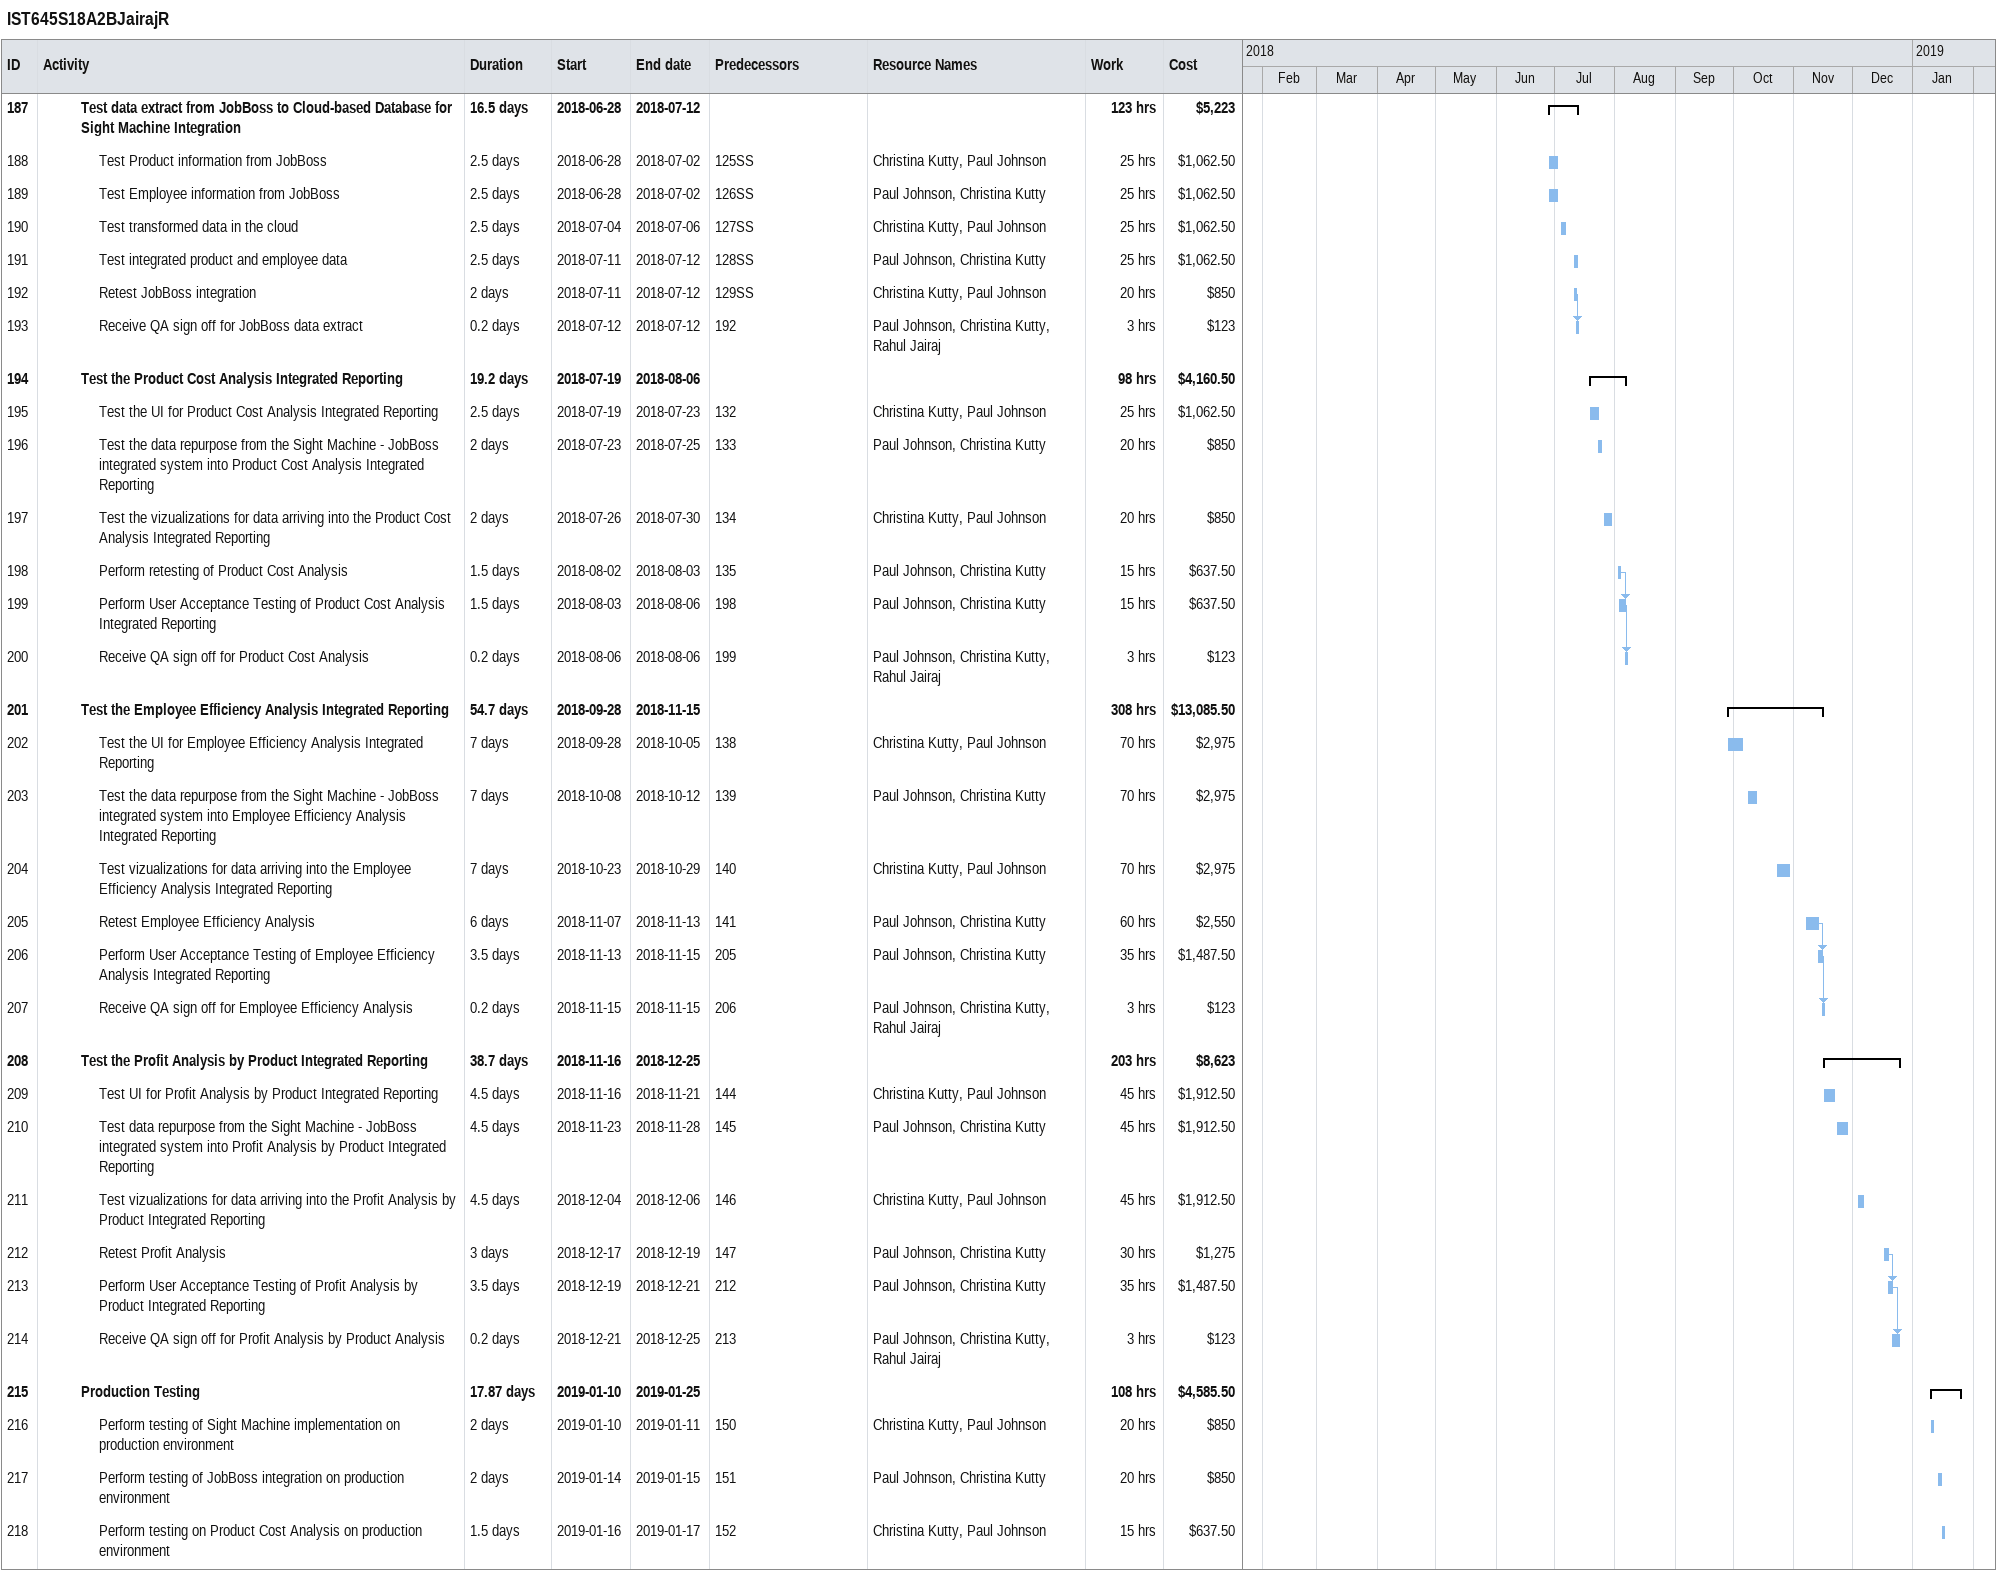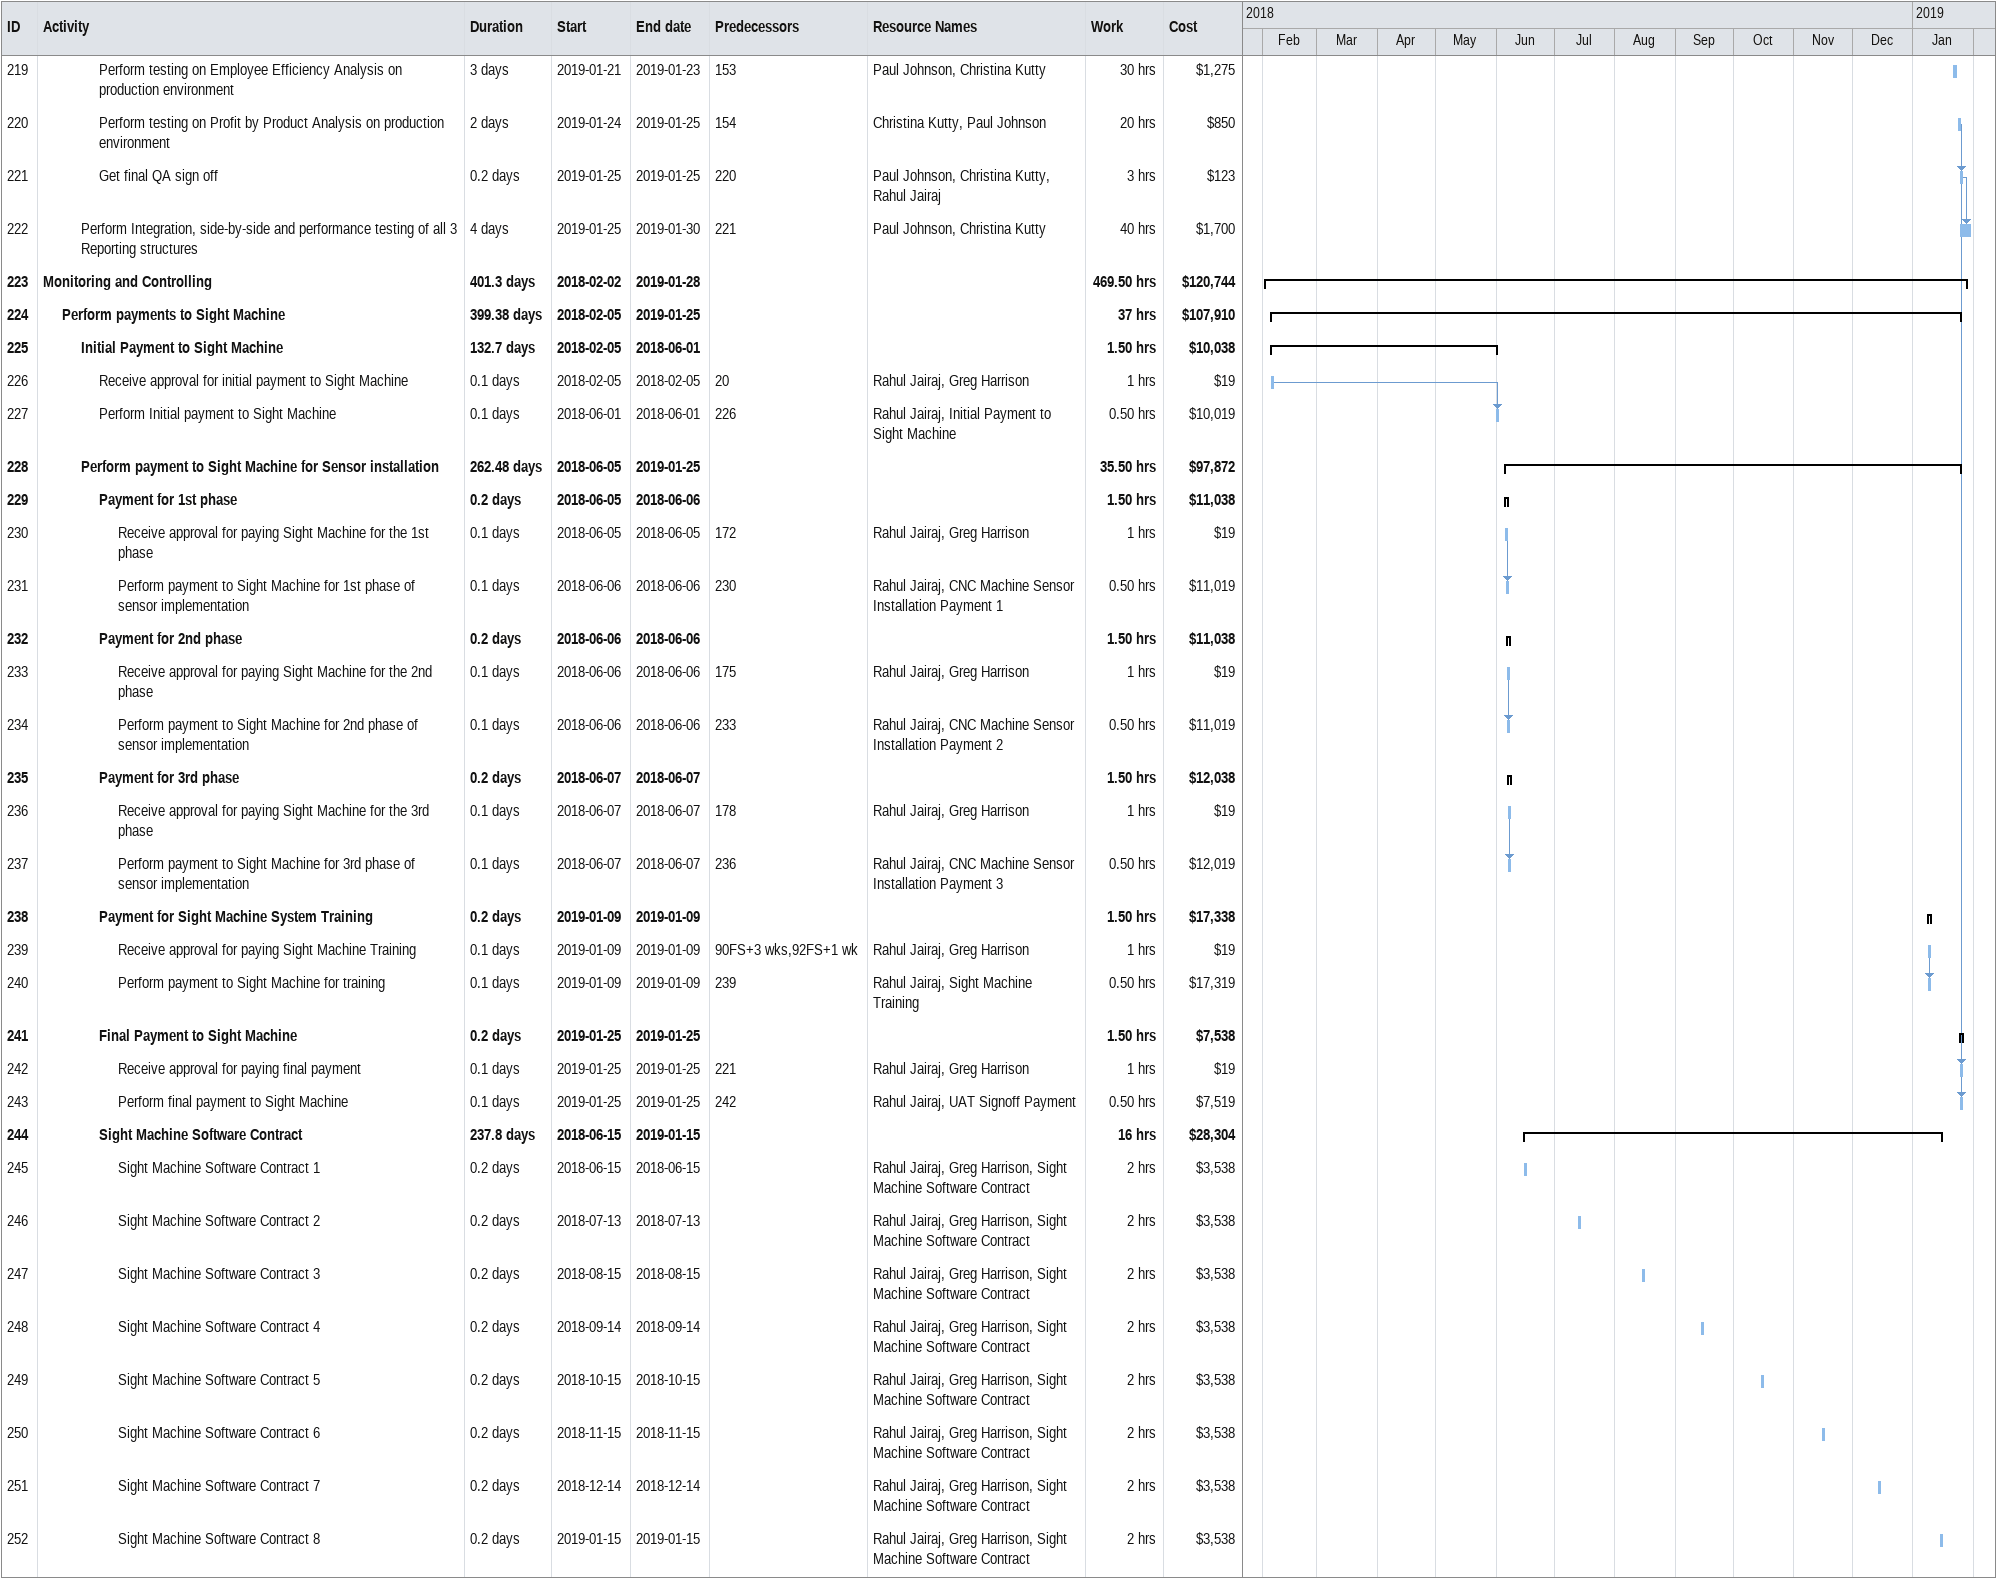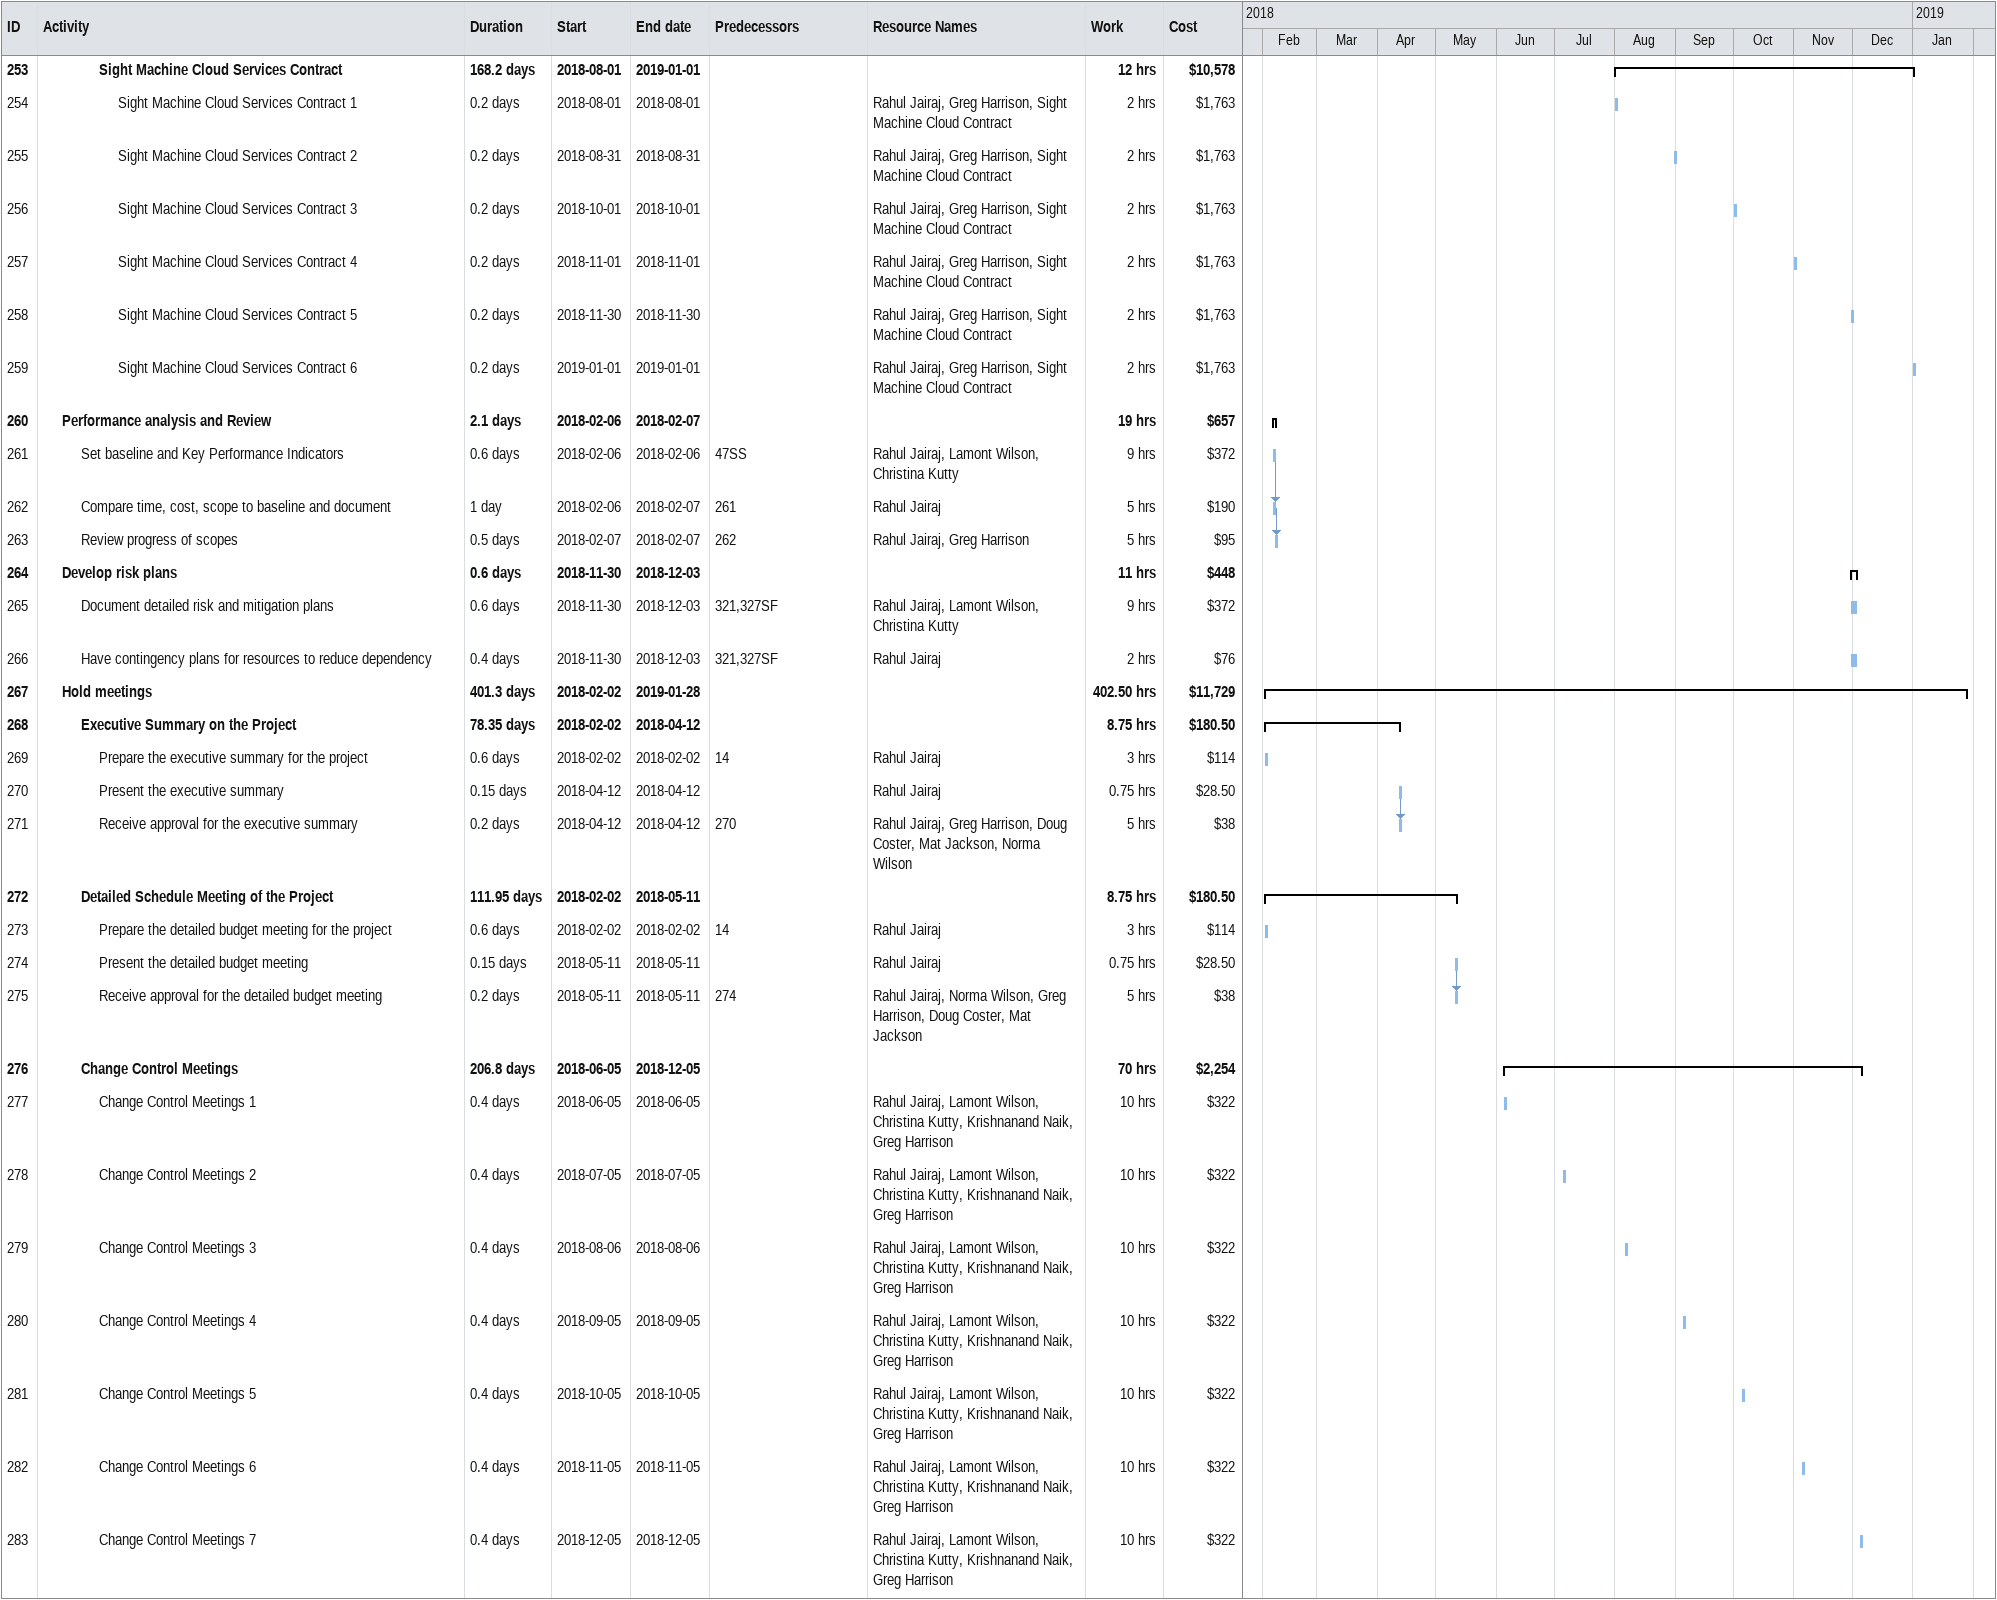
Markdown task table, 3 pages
IST645S18A2BJairajR

| ID | Level | Task | Duration | Start | Finish | Predecessors | Resources | Work (h) | Cost ($) |
|---|---|---|---|---|---|---|---|---|---|
| 187 | 3 | **Test data extract from JobBoss to Cloud-based Database for Sight Machine Integration** | 16.5d | 2018-06-28 | 2018-07-12 |  |  | 123 | 5223 |
| 188 | 4 | Test Product information from JobBoss | 2.5d | 2018-06-28 | 2018-07-02 | 125SS | Christina Kutty, Paul Johnson | 25 | 1062.50 |
| 189 | 4 | Test Employee information from JobBoss | 2.5d | 2018-06-28 | 2018-07-02 | 126SS | Paul Johnson, Christina Kutty | 25 | 1062.50 |
| 190 | 4 | Test transformed data in the cloud | 2.5d | 2018-07-04 | 2018-07-06 | 127SS | Christina Kutty, Paul Johnson | 25 | 1062.50 |
| 191 | 4 | Test integrated product and employee data | 2.5d | 2018-07-11 | 2018-07-12 | 128SS | Paul Johnson, Christina Kutty | 25 | 1062.50 |
| 192 | 4 | Retest JobBoss integration | 2d | 2018-07-11 | 2018-07-12 | 129SS | Christina Kutty, Paul Johnson | 20 | 850 |
| 193 | 4 | Receive QA sign off for JobBoss data extract | 0.2d | 2018-07-12 | 2018-07-12 | 192 | Paul Johnson, Christina Kutty, Rahul Jairaj | 3 | 123 |
| 194 | 3 | **Test the Product Cost Analysis Integrated Reporting** | 19.2d | 2018-07-19 | 2018-08-06 |  |  | 98 | 4160.50 |
| 195 | 4 | Test the UI for Product Cost Analysis Integrated Reporting | 2.5d | 2018-07-19 | 2018-07-23 | 132 | Christina Kutty, Paul Johnson | 25 | 1062.50 |
| 196 | 4 | Test the data repurpose from the Sight Machine - JobBoss integrated system into Product Cost Analysis Integrated Reporting | 2d | 2018-07-23 | 2018-07-25 | 133 | Paul Johnson, Christina Kutty | 20 | 850 |
| 197 | 4 | Test the vizualizations for data arriving into the Product Cost Analysis Integrated Reporting | 2d | 2018-07-26 | 2018-07-30 | 134 | Christina Kutty, Paul Johnson | 20 | 850 |
| 198 | 4 | Perform retesting of Product Cost Analysis | 1.5d | 2018-08-02 | 2018-08-03 | 135 | Paul Johnson, Christina Kutty | 15 | 637.50 |
| 199 | 4 | Perform User Acceptance Testing of Product Cost Analysis Integrated Reporting | 1.5d | 2018-08-03 | 2018-08-06 | 198 | Paul Johnson, Christina Kutty | 15 | 637.50 |
| 200 | 4 | Receive QA sign off for Product Cost Analysis | 0.2d | 2018-08-06 | 2018-08-06 | 199 | Paul Johnson, Christina Kutty, Rahul Jairaj | 3 | 123 |
| 201 | 3 | **Test the Employee Efficiency Analysis Integrated Reporting** | 54.7d | 2018-09-28 | 2018-11-15 |  |  | 308 | 13085.50 |
| 202 | 4 | Test the UI for Employee Efficiency Analysis Integrated Reporting | 7d | 2018-09-28 | 2018-10-05 | 138 | Christina Kutty, Paul Johnson | 70 | 2975 |
| 203 | 4 | Test the data repurpose from the Sight Machine - JobBoss integrated system into Employee Efficiency Analysis Integrated Reporting | 7d | 2018-10-08 | 2018-10-12 | 139 | Paul Johnson, Christina Kutty | 70 | 2975 |
| 204 | 4 | Test vizualizations for data arriving into the Employee Efficiency Analysis Integrated Reporting | 7d | 2018-10-23 | 2018-10-29 | 140 | Christina Kutty, Paul Johnson | 70 | 2975 |
| 205 | 4 | Retest Employee Efficiency Analysis | 6d | 2018-11-07 | 2018-11-13 | 141 | Paul Johnson, Christina Kutty | 60 | 2550 |
| 206 | 4 | Perform User Acceptance Testing of Employee Efficiency Analysis Integrated Reporting | 3.5d | 2018-11-13 | 2018-11-15 | 205 | Paul Johnson, Christina Kutty | 35 | 1487.50 |
| 207 | 4 | Receive QA sign off for Employee Efficiency Analysis | 0.2d | 2018-11-15 | 2018-11-15 | 206 | Paul Johnson, Christina Kutty, Rahul Jairaj | 3 | 123 |
| 208 | 3 | **Test the Profit Analysis by Product Integrated Reporting** | 38.7d | 2018-11-16 | 2018-12-25 |  |  | 203 | 8623 |
| 209 | 4 | Test UI for Profit Analysis by Product Integrated Reporting | 4.5d | 2018-11-16 | 2018-11-21 | 144 | Christina Kutty, Paul Johnson | 45 | 1912.50 |
| 210 | 4 | Test data repurpose from the Sight Machine - JobBoss integrated system into Profit Analysis by Product Integrated Reporting | 4.5d | 2018-11-23 | 2018-11-28 | 145 | Paul Johnson, Christina Kutty | 45 | 1912.50 |
| 211 | 4 | Test vizualizations for data arriving into the Profit Analysis by Product Integrated Reporting | 4.5d | 2018-12-04 | 2018-12-06 | 146 | Christina Kutty, Paul Johnson | 45 | 1912.50 |
| 212 | 4 | Retest Profit Analysis | 3d | 2018-12-17 | 2018-12-19 | 147 | Paul Johnson, Christina Kutty | 30 | 1275 |
| 213 | 4 | Perform User Acceptance Testing of Profit Analysis by Product Integrated Reporting | 3.5d | 2018-12-19 | 2018-12-21 | 212 | Paul Johnson, Christina Kutty | 35 | 1487.50 |
| 214 | 4 | Receive QA sign off for Profit Analysis by Product Analysis | 0.2d | 2018-12-21 | 2018-12-25 | 213 | Paul Johnson, Christina Kutty, Rahul Jairaj | 3 | 123 |
| 215 | 3 | **Production Testing** | 17.87d | 2019-01-10 | 2019-01-25 |  |  | 108 | 4585.50 |
| 216 | 4 | Perform testing of Sight Machine implementation on production environment | 2d | 2019-01-10 | 2019-01-11 | 150 | Christina Kutty, Paul Johnson | 20 | 850 |
| 217 | 4 | Perform testing of JobBoss integration on production environment | 2d | 2019-01-14 | 2019-01-15 | 151 | Paul Johnson, Christina Kutty | 20 | 850 |
| 218 | 4 | Perform testing on Product Cost Analysis on production environment | 1.5d | 2019-01-16 | 2019-01-17 | 152 | Christina Kutty, Paul Johnson | 15 | 637.50 |
| 219 | 4 | Perform testing on Employee Efficiency Analysis on production environment | 3d | 2019-01-21 | 2019-01-23 | 153 | Paul Johnson, Christina Kutty | 30 | 1275 |
| 220 | 4 | Perform testing on Profit by Product Analysis on production environment | 2d | 2019-01-24 | 2019-01-25 | 154 | Christina Kutty, Paul Johnson | 20 | 850 |
| 221 | 4 | Get final QA sign off | 0.2d | 2019-01-25 | 2019-01-25 | 220 | Paul Johnson, Christina Kutty, Rahul Jairaj | 3 | 123 |
| 222 | 3 | Perform Integration, side-by-side and performance testing of all 3 Reporting structures | 4d | 2019-01-25 | 2019-01-30 | 221 | Paul Johnson, Christina Kutty | 40 | 1700 |
| 223 | 1 | **Monitoring and Controlling** | 401.3d | 2018-02-02 | 2019-01-28 |  |  | 469.50 | 120744 |
| 224 | 2 | **Perform payments to Sight Machine** | 399.38d | 2018-02-05 | 2019-01-25 |  |  | 37 | 107910 |
| 225 | 3 | **Initial Payment to Sight Machine** | 132.7d | 2018-02-05 | 2018-06-01 |  |  | 1.50 | 10038 |
| 226 | 4 | Receive approval for initial payment to Sight Machine | 0.1d | 2018-02-05 | 2018-02-05 | 20 | Rahul Jairaj, Greg Harrison | 1 | 19 |
| 227 | 4 | Perform Initial payment to Sight Machine | 0.1d | 2018-06-01 | 2018-06-01 | 226 | Rahul Jairaj, Initial Payment to Sight Machine | 0.50 | 10019 |
| 228 | 3 | **Perform payment to Sight Machine for Sensor installation** | 262.48d | 2018-06-05 | 2019-01-25 |  |  | 35.50 | 97872 |
| 229 | 4 | **Payment for 1st phase** | 0.2d | 2018-06-05 | 2018-06-06 |  |  | 1.50 | 11038 |
| 230 | 5 | Receive approval for paying Sight Machine for the 1st phase | 0.1d | 2018-06-05 | 2018-06-05 | 172 | Rahul Jairaj, Greg Harrison | 1 | 19 |
| 231 | 5 | Perform payment to Sight Machine for 1st phase of sensor implementation | 0.1d | 2018-06-06 | 2018-06-06 | 230 | Rahul Jairaj, CNC Machine Sensor Installation Payment 1 | 0.50 | 11019 |
| 232 | 4 | **Payment for 2nd phase** | 0.2d | 2018-06-06 | 2018-06-06 |  |  | 1.50 | 11038 |
| 233 | 5 | Receive approval for paying Sight Machine for the 2nd phase | 0.1d | 2018-06-06 | 2018-06-06 | 175 | Rahul Jairaj, Greg Harrison | 1 | 19 |
| 234 | 5 | Perform payment to Sight Machine for 2nd phase of sensor implementation | 0.1d | 2018-06-06 | 2018-06-06 | 233 | Rahul Jairaj, CNC Machine Sensor Installation Payment 2 | 0.50 | 11019 |
| 235 | 4 | **Payment for 3rd phase** | 0.2d | 2018-06-07 | 2018-06-07 |  |  | 1.50 | 12038 |
| 236 | 5 | Receive approval for paying Sight Machine for the 3rd phase | 0.1d | 2018-06-07 | 2018-06-07 | 178 | Rahul Jairaj, Greg Harrison | 1 | 19 |
| 237 | 5 | Perform payment to Sight Machine for 3rd phase of sensor implementation | 0.1d | 2018-06-07 | 2018-06-07 | 236 | Rahul Jairaj, CNC Machine Sensor Installation Payment 3 | 0.50 | 12019 |
| 238 | 4 | **Payment for Sight Machine System Training** | 0.2d | 2019-01-09 | 2019-01-09 |  |  | 1.50 | 17338 |
| 239 | 5 | Receive approval for paying Sight Machine Training | 0.1d | 2019-01-09 | 2019-01-09 | 90FS+3w, 92FS+1w | Rahul Jairaj, Greg Harrison | 1 | 19 |
| 240 | 5 | Perform payment to Sight Machine for training | 0.1d | 2019-01-09 | 2019-01-09 | 239 | Rahul Jairaj, Sight Machine Training | 0.50 | 17319 |
| 241 | 4 | **Final Payment to Sight Machine** | 0.2d | 2019-01-25 | 2019-01-25 |  |  | 1.50 | 7538 |
| 242 | 5 | Receive approval for paying final payment | 0.1d | 2019-01-25 | 2019-01-25 | 221 | Rahul Jairaj, Greg Harrison | 1 | 19 |
| 243 | 5 | Perform final payment to Sight Machine | 0.1d | 2019-01-25 | 2019-01-25 | 242 | Rahul Jairaj, UAT Signoff Payment | 0.50 | 7519 |
| 244 | 4 | **Sight Machine Software Contract** | 237.8d | 2018-06-15 | 2019-01-15 |  |  | 16 | 28304 |
| 245 | 5 | Sight Machine Software Contract 1 | 0.2d | 2018-06-15 | 2018-06-15 |  | Rahul Jairaj, Greg Harrison, Sight Machine Software Contract | 2 | 3538 |
| 246 | 5 | Sight Machine Software Contract 2 | 0.2d | 2018-07-13 | 2018-07-13 |  | Rahul Jairaj, Greg Harrison, Sight Machine Software Contract | 2 | 3538 |
| 247 | 5 | Sight Machine Software Contract 3 | 0.2d | 2018-08-15 | 2018-08-15 |  | Rahul Jairaj, Greg Harrison, Sight Machine Software Contract | 2 | 3538 |
| 248 | 5 | Sight Machine Software Contract 4 | 0.2d | 2018-09-14 | 2018-09-14 |  | Rahul Jairaj, Greg Harrison, Sight Machine Software Contract | 2 | 3538 |
| 249 | 5 | Sight Machine Software Contract 5 | 0.2d | 2018-10-15 | 2018-10-15 |  | Rahul Jairaj, Greg Harrison, Sight Machine Software Contract | 2 | 3538 |
| 250 | 5 | Sight Machine Software Contract 6 | 0.2d | 2018-11-15 | 2018-11-15 |  | Rahul Jairaj, Greg Harrison, Sight Machine Software Contract | 2 | 3538 |
| 251 | 5 | Sight Machine Software Contract 7 | 0.2d | 2018-12-14 | 2018-12-14 |  | Rahul Jairaj, Greg Harrison, Sight Machine Software Contract | 2 | 3538 |
| 252 | 5 | Sight Machine Software Contract 8 | 0.2d | 2019-01-15 | 2019-01-15 |  | Rahul Jairaj, Greg Harrison, Sight Machine Software Contract | 2 | 3538 |
| 253 | 4 | **Sight Machine Cloud Services Contract** | 168.2d | 2018-08-01 | 2019-01-01 |  |  | 12 | 10578 |
| 254 | 5 | Sight Machine Cloud Services Contract 1 | 0.2d | 2018-08-01 | 2018-08-01 |  | Rahul Jairaj, Greg Harrison, Sight Machine Cloud Contract | 2 | 1763 |
| 255 | 5 | Sight Machine Cloud Services Contract 2 | 0.2d | 2018-08-31 | 2018-08-31 |  | Rahul Jairaj, Greg Harrison, Sight Machine Cloud Contract | 2 | 1763 |
| 256 | 5 | Sight Machine Cloud Services Contract 3 | 0.2d | 2018-10-01 | 2018-10-01 |  | Rahul Jairaj, Greg Harrison, Sight Machine Cloud Contract | 2 | 1763 |
| 257 | 5 | Sight Machine Cloud Services Contract 4 | 0.2d | 2018-11-01 | 2018-11-01 |  | Rahul Jairaj, Greg Harrison, Sight Machine Cloud Contract | 2 | 1763 |
| 258 | 5 | Sight Machine Cloud Services Contract 5 | 0.2d | 2018-11-30 | 2018-11-30 |  | Rahul Jairaj, Greg Harrison, Sight Machine Cloud Contract | 2 | 1763 |
| 259 | 5 | Sight Machine Cloud Services Contract 6 | 0.2d | 2019-01-01 | 2019-01-01 |  | Rahul Jairaj, Greg Harrison, Sight Machine Cloud Contract | 2 | 1763 |
| 260 | 2 | **Performance analysis and Review** | 2.1d | 2018-02-06 | 2018-02-07 |  |  | 19 | 657 |
| 261 | 3 | Set baseline and Key Performance Indicators | 0.6d | 2018-02-06 | 2018-02-06 | 47SS | Rahul Jairaj, Lamont Wilson, Christina Kutty | 9 | 372 |
| 262 | 3 | Compare time, cost, scope to baseline and document | 1d | 2018-02-06 | 2018-02-07 | 261 | Rahul Jairaj | 5 | 190 |
| 263 | 3 | Review progress of scopes | 0.5d | 2018-02-07 | 2018-02-07 | 262 | Rahul Jairaj, Greg Harrison | 5 | 95 |
| 264 | 2 | **Develop risk plans** | 0.6d | 2018-11-30 | 2018-12-03 |  |  | 11 | 448 |
| 265 | 3 | Document detailed risk and mitigation plans | 0.6d | 2018-11-30 | 2018-12-03 | 321, 327SF | Rahul Jairaj, Lamont Wilson, Christina Kutty | 9 | 372 |
| 266 | 3 | Have contingency plans for resources to reduce dependency | 0.4d | 2018-11-30 | 2018-12-03 | 321, 327SF | Rahul Jairaj | 2 | 76 |
| 267 | 2 | **Hold meetings** | 401.3d | 2018-02-02 | 2019-01-28 |  |  | 402.50 | 11729 |
| 268 | 3 | **Executive Summary on the Project** | 78.35d | 2018-02-02 | 2018-04-12 |  |  | 8.75 | 180.50 |
| 269 | 4 | Prepare the executive summary for the project | 0.6d | 2018-02-02 | 2018-02-02 | 14 | Rahul Jairaj | 3 | 114 |
| 270 | 4 | Present the executive summary | 0.15d | 2018-04-12 | 2018-04-12 |  | Rahul Jairaj | 0.75 | 28.50 |
| 271 | 4 | Receive approval for the executive summary | 0.2d | 2018-04-12 | 2018-04-12 | 270 | Rahul Jairaj, Greg Harrison, Doug Coster, Mat Jackson, Norma Wilson | 5 | 38 |
| 272 | 3 | **Detailed Schedule Meeting of the Project** | 111.95d | 2018-02-02 | 2018-05-11 |  |  | 8.75 | 180.50 |
| 273 | 4 | Prepare the detailed budget meeting for the project | 0.6d | 2018-02-02 | 2018-02-02 | 14 | Rahul Jairaj | 3 | 114 |
| 274 | 4 | Present the detailed budget meeting | 0.15d | 2018-05-11 | 2018-05-11 |  | Rahul Jairaj | 0.75 | 28.50 |
| 275 | 4 | Receive approval for the detailed budget meeting | 0.2d | 2018-05-11 | 2018-05-11 | 274 | Rahul Jairaj, Norma Wilson, Greg Harrison, Doug Coster, Mat Jackson | 5 | 38 |
| 276 | 3 | **Change Control Meetings** | 206.8d | 2018-06-05 | 2018-12-05 |  |  | 70 | 2254 |
| 277 | 4 | Change Control Meetings 1 | 0.4d | 2018-06-05 | 2018-06-05 |  | Rahul Jairaj, Lamont Wilson, Christina Kutty, Krishnanand Naik, Greg Harrison | 10 | 322 |
| 278 | 4 | Change Control Meetings 2 | 0.4d | 2018-07-05 | 2018-07-05 |  | Rahul Jairaj, Lamont Wilson, Christina Kutty, Krishnanand Naik, Greg Harrison | 10 | 322 |
| 279 | 4 | Change Control Meetings 3 | 0.4d | 2018-08-06 | 2018-08-06 |  | Rahul Jairaj, Lamont Wilson, Christina Kutty, Krishnanand Naik, Greg Harrison | 10 | 322 |
| 280 | 4 | Change Control Meetings 4 | 0.4d | 2018-09-05 | 2018-09-05 |  | Rahul Jairaj, Lamont Wilson, Christina Kutty, Krishnanand Naik, Greg Harrison | 10 | 322 |
| 281 | 4 | Change Control Meetings 5 | 0.4d | 2018-10-05 | 2018-10-05 |  | Rahul Jairaj, Lamont Wilson, Christina Kutty, Krishnanand Naik, Greg Harrison | 10 | 322 |
| 282 | 4 | Change Control Meetings 6 | 0.4d | 2018-11-05 | 2018-11-05 |  | Rahul Jairaj, Lamont Wilson, Christina Kutty, Krishnanand Naik, Greg Harrison | 10 | 322 |
| 283 | 4 | Change Control Meetings 7 | 0.4d | 2018-12-05 | 2018-12-05 |  | Rahul Jairaj, Lamont Wilson, Christina Kutty, Krishnanand Naik, Greg Harrison | 10 | 322 |
